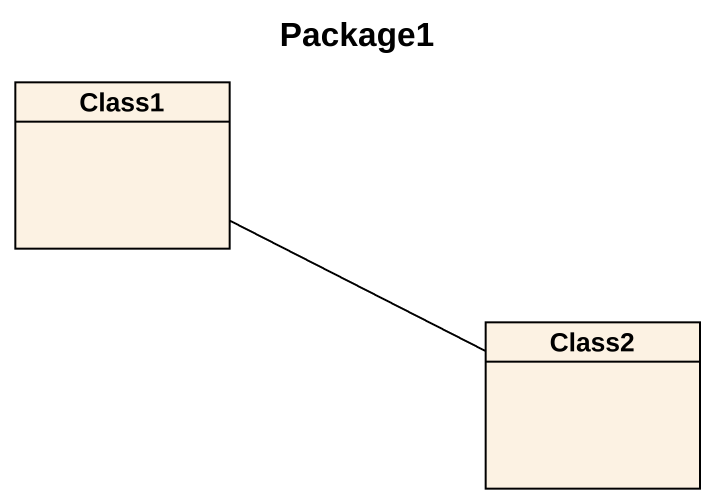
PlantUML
@startuml
title Package1
hide circle
hide empty members
class Class1
class Class2
Class1 -right- Class2
@enduml
